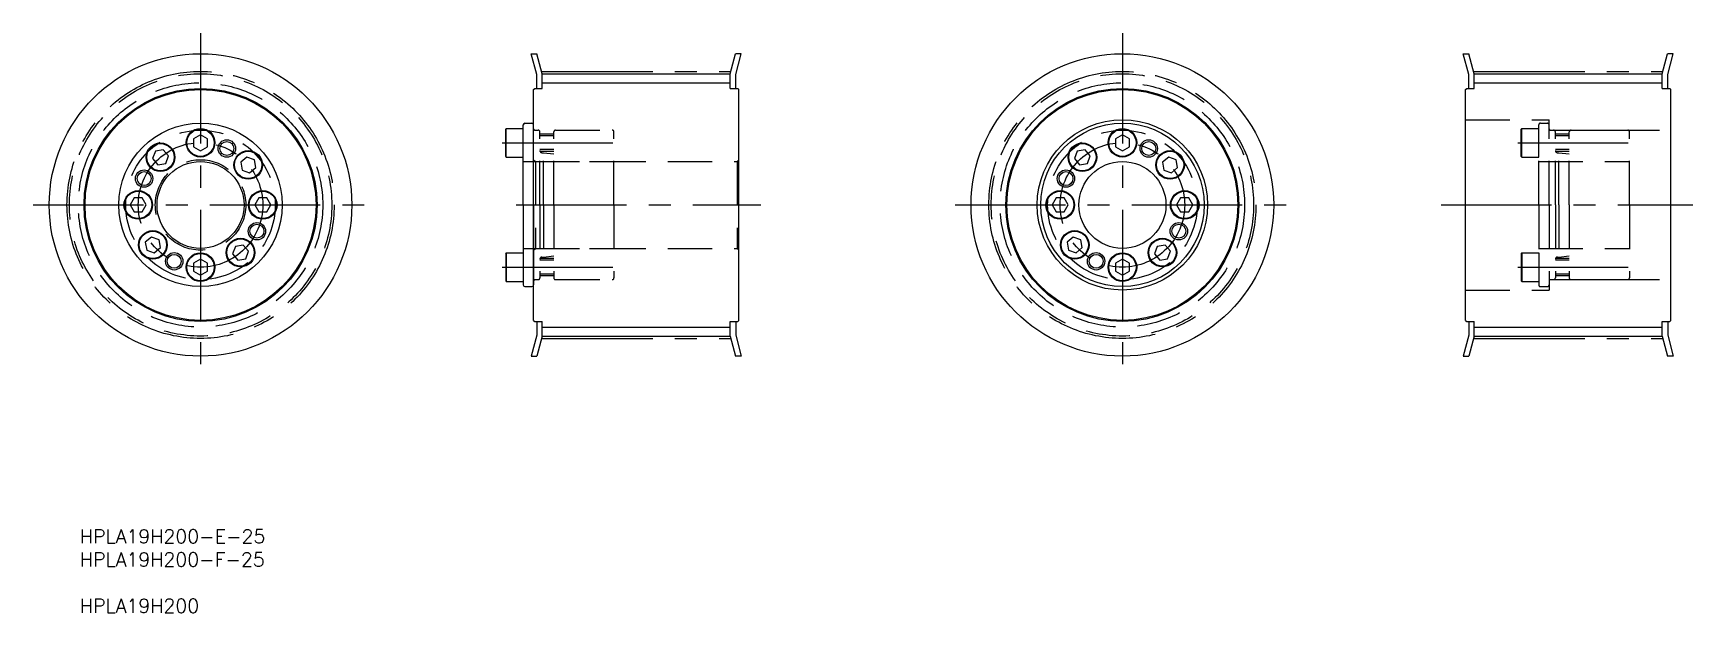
# Model space of a CAD drawing. Extents: x 2 to 479, y -15 to 152.
import ezdxf

# ---------------------------------------------------------------- set-up
doc = ezdxf.new("R2010")
doc.units = 0
doc.linetypes.add('CENTER', pattern=[50.8, 31.75, -6.35, 6.35, -6.35])
doc.linetypes.add('DASHED', pattern=[19.05, 12.7, -6.35])
doc.layers.get('0').update_dxf_attribs({"linetype": 'CONTINUOUS'})
doc.layers.add('CENTER', color=1, linetype='CENTER')
doc.styles.add('MISUMI', font='txt.shx')

# ---------------------------------------------------------------- blocks, each defined once
blk = doc.blocks.new('*U6')
at = {"color": 7, "linetype": 'CONTINUOUS', "style": 'MISUMI'}
for s, p in [('HPLA19H200-E-25', (15.05, 4.8)), ('HPLA19H200-F-25', (15.05, -1.87)), ('HPLA19H200', (15.05, -15.2))]:
    blk.add_text(s, height=4, dxfattribs=at).set_placement(p)

msp = doc.modelspace()

# ---------------------------------------------------------------- linework, layer by layer
at = {"color": 7, "linetype": 'CONTINUOUS'}
for p, q in [((146.4, 139.65), (144.79, 145.64)), ((144.79, 145.64), (146.45, 145.64)), ((148, 139.86), (146.45, 145.64)), ((202, 139.86), (203.54, 145.64)), ((205.2, 145.64), (203.54, 145.64)), ((203.6, 139.65), (205.2, 145.64)), ((414.37, 139.65), (412.77, 145.64)), ((412.77, 145.64), (414.42, 145.64)), ((415.97, 139.86), (414.42, 145.64)), ((469.97, 139.86), (471.52, 145.64)), ((473.18, 145.64), (471.52, 145.64)), ((471.57, 139.65), (473.18, 145.64)), ((146.4, 135.64), (146.4, 139.65)), ((148, 139.86), (202, 139.86)), ((148, 135.64), (148, 139.86)), ((202, 135.64), (202, 139.86)), ((203.6, 135.64), (203.6, 139.65)), ((414.37, 135.64), (414.37, 139.65)), ((415.97, 139.86), (469.97, 139.86)), ((415.97, 135.64), (415.97, 139.86)), ((469.97, 135.64), (469.97, 139.86)), ((471.57, 135.64), (471.57, 139.65)), ((145.5, 135.34), (145.8, 135.64)), ((145.5, 68.94), (145.5, 135.34)), ((145.8, 135.64), (148, 135.64)), ((202, 135.64), (204.2, 135.64)), ((204.2, 135.64), (204.5, 135.34)), ((204.5, 68.94), (204.5, 135.34)), ((413.47, 135.34), (413.77, 135.64)), ((413.47, 68.94), (413.47, 135.34)), ((413.77, 135.64), (415.97, 135.64)), ((469.97, 135.64), (472.17, 135.64)), ((472.17, 135.64), (472.47, 135.34)), ((472.47, 68.94), (472.47, 135.34)), ((137.5, 123.97), (137.61, 124.17)), ((137.61, 115.92), (137.61, 124.17)), ((137.61, 124.17), (142.5, 124.17)), ((142.5, 102.14), (142.5, 125.14)), ((142.5, 115.92), (142.5, 124.17)), ((143, 125.64), (145, 125.64)), ((145.5, 102.14), (145.5, 125.14)), ((49.73, 122.35), (47.73, 121.2)), ((47.73, 121.2), (47.73, 118.89)), ((51.73, 121.2), (49.73, 122.35)), ((50.73, 121.78), (50.73, 121.78)), ((51.23, 121.49), (51.23, 121.49)), ((51.73, 118.89), (51.73, 121.2)), ((137.5, 116.12), (137.5, 123.97)), ((142.5, 117.54), (142.5, 122.54)), ((314.79, 122.35), (312.79, 121.2)), ((312.79, 121.2), (312.79, 118.89)), ((316.79, 121.2), (314.79, 122.35)), ((315.79, 121.78), (315.79, 121.78)), ((316.29, 121.49), (316.29, 121.49)), ((316.79, 118.89), (316.79, 121.2)), ((36.74, 117.63), (35.95, 115.46)), ((35.95, 115.46), (37.43, 113.69)), ((39.01, 118.03), (36.74, 117.63)), ((40.5, 116.26), (39.01, 118.03)), ((39.71, 114.09), (40.5, 116.26)), ((47.73, 118.89), (49.73, 117.74)), ((49.73, 117.74), (51.73, 118.89)), ((63.04, 115.92), (61.27, 114.44)), ((65.21, 115.13), (63.04, 115.92)), ((65.61, 112.86), (65.21, 115.13)), ((137.5, 116.12), (137.61, 115.92)), ((137.61, 115.92), (142.5, 115.92)), ((301.8, 117.63), (301.01, 115.46)), ((301.01, 115.46), (302.49, 113.69)), ((304.07, 118.03), (301.8, 117.63)), ((305.56, 116.26), (304.07, 118.03)), ((304.77, 114.09), (305.56, 116.26)), ((312.79, 118.89), (314.79, 117.74)), ((314.79, 117.74), (316.79, 118.89)), ((328.1, 115.92), (326.33, 114.44)), ((330.27, 115.13), (328.1, 115.92)), ((330.67, 112.86), (330.27, 115.13)), ((37.43, 113.69), (39.71, 114.09)), ((61.27, 114.44), (61.67, 112.17)), ((61.67, 112.17), (63.84, 111.38)), ((63.84, 111.38), (65.61, 112.86)), ((302.49, 113.69), (304.77, 114.09)), ((326.33, 114.44), (326.73, 112.17)), ((326.73, 112.17), (328.9, 111.38)), ((328.9, 111.38), (330.67, 112.86)), ((30.67, 104.14), (29.52, 102.14)), ((29.52, 102.14), (30.67, 100.14)), ((32.98, 104.14), (30.67, 104.14)), ((34.14, 102.14), (32.98, 104.14)), ((32.98, 100.14), (34.14, 102.14)), ((66.47, 104.14), (65.32, 102.14)), ((65.32, 102.14), (66.47, 100.14)), ((68.78, 104.14), (66.47, 104.14)), ((69.94, 102.14), (68.78, 104.14)), ((68.78, 100.14), (69.94, 102.14)), ((142.5, 102.14), (142.5, 79.14)), ((145.5, 102.14), (145.5, 79.14)), ((295.73, 104.14), (294.58, 102.14)), ((294.58, 102.14), (295.73, 100.14)), ((298.04, 104.14), (295.73, 104.14)), ((299.2, 102.14), (298.04, 104.14)), ((298.04, 100.14), (299.2, 102.14)), ((331.53, 104.14), (330.38, 102.14)), ((330.38, 102.14), (331.53, 100.14)), ((333.84, 104.14), (331.53, 104.14)), ((335, 102.14), (333.84, 104.14)), ((333.84, 100.14), (335, 102.14)), ((30.67, 100.14), (32.98, 100.14)), ((66.47, 100.14), (68.78, 100.14)), ((295.73, 100.14), (298.04, 100.14)), ((331.53, 100.14), (333.84, 100.14)), ((35.61, 92.91), (33.85, 91.43)), ((33.85, 91.43), (34.25, 89.15)), ((37.79, 92.12), (35.61, 92.91)), ((38.19, 89.85), (37.79, 92.12)), ((300.67, 92.91), (298.91, 91.43)), ((298.91, 91.43), (299.31, 89.15)), ((302.84, 92.12), (300.67, 92.91)), ((303.25, 89.85), (302.84, 92.12)), ((34.25, 89.15), (36.42, 88.36)), ((36.42, 88.36), (38.19, 89.85)), ((49.73, 86.55), (47.73, 85.4)), ((51.73, 85.4), (49.73, 86.55)), ((59.75, 90.2), (58.96, 88.03)), ((58.96, 88.03), (60.44, 86.26)), ((62.02, 90.6), (59.75, 90.2)), ((60.44, 86.26), (62.72, 86.66)), ((63.51, 88.83), (62.02, 90.6)), ((62.72, 86.66), (63.51, 88.83)), ((137.5, 88.17), (137.61, 88.37)), ((137.5, 88.17), (137.5, 80.32)), ((137.61, 88.37), (142.5, 88.37)), ((137.61, 88.37), (137.61, 80.12)), ((142.5, 88.37), (142.5, 80.12)), ((142.5, 86.74), (142.5, 81.74)), ((299.31, 89.15), (301.48, 88.36)), ((301.48, 88.36), (303.25, 89.85)), ((314.79, 86.55), (312.79, 85.4)), ((316.79, 85.4), (314.79, 86.55)), ((324.81, 90.2), (324.02, 88.03)), ((324.02, 88.03), (325.5, 86.26)), ((327.08, 90.6), (324.81, 90.2)), ((325.5, 86.26), (327.78, 86.66)), ((328.57, 88.83), (327.08, 90.6)), ((327.78, 86.66), (328.57, 88.83)), ((47.73, 85.4), (47.73, 83.09)), ((47.73, 83.09), (49.73, 81.94)), ((49.73, 81.94), (51.73, 83.09)), ((51.73, 83.09), (51.73, 85.4)), ((312.79, 85.4), (312.79, 83.09)), ((312.79, 83.09), (314.79, 81.94)), ((314.79, 81.94), (316.79, 83.09)), ((316.79, 83.09), (316.79, 85.4)), ((137.5, 80.32), (137.61, 80.12)), ((137.61, 80.12), (142.5, 80.12)), ((143, 78.64), (145, 78.64)), ((145.5, 68.94), (145.8, 68.64)), ((145.8, 68.64), (148, 68.64)), ((146.4, 68.64), (146.4, 64.64)), ((148, 64.42), (148, 68.64)), ((202, 64.42), (202, 68.64)), ((202, 68.64), (204.2, 68.64)), ((203.6, 68.64), (203.6, 64.64)), ((204.5, 68.94), (204.2, 68.64)), ((413.47, 68.94), (413.77, 68.64)), ((413.77, 68.64), (415.97, 68.64)), ((414.37, 68.64), (414.37, 64.63)), ((415.97, 64.42), (415.97, 68.64)), ((469.97, 64.42), (469.97, 68.64)), ((469.97, 68.64), (472.17, 68.64)), ((471.57, 68.64), (471.57, 64.63)), ((472.47, 68.94), (472.17, 68.64)), ((146.4, 64.64), (144.79, 58.64)), ((148, 64.42), (146.45, 58.64)), ((148, 64.42), (202, 64.42)), ((202, 64.42), (203.54, 58.64)), ((203.6, 64.64), (205.2, 58.64)), ((414.37, 64.63), (412.77, 58.64)), ((415.97, 64.42), (414.42, 58.64)), ((415.97, 64.42), (469.97, 64.42)), ((469.97, 64.42), (471.52, 58.64)), ((471.57, 64.63), (473.18, 58.64)), ((144.79, 58.64), (146.45, 58.64)), ((205.2, 58.64), (203.54, 58.64)), ((412.77, 58.64), (414.42, 58.64)), ((473.18, 58.64), (471.52, 58.64))]:
    msp.add_line(p, q, dxfattribs=at)
at = {"color": 3, "linetype": 'CONTINUOUS'}
for p, q in [((148, 137.27), (202, 137.27)), ((415.97, 137.27), (469.97, 137.27)), ((148, 67.01), (202, 67.01)), ((415.97, 67.01), (469.97, 67.01))]:
    msp.add_line(p, q, dxfattribs=at)
at = {"color": 3, "linetype": 'DASHED'}
for p, q in [((413.47, 126.64), (437.47, 126.64)), ((429.47, 123.97), (429.59, 124.17)), ((429.59, 115.92), (429.59, 124.17)), ((429.59, 124.17), (434.47, 124.17)), ((434.47, 102.14), (434.47, 125.14)), ((434.47, 115.92), (434.47, 124.17)), ((434.97, 125.64), (436.97, 125.64)), ((437.47, 123.64), (437.47, 126.64)), ((437.47, 102.14), (437.47, 125.14)), ((145.91, 123.64), (146.8, 123.64)), ((147.3, 102.14), (147.3, 123.14)), ((151.3, 122.54), (147.3, 122.54)), ((151.3, 122.04), (147.3, 122.04)), ((151.3, 102.14), (151.3, 123.14)), ((151.8, 123.64), (168.1, 123.64)), ((168.6, 102.14), (168.6, 123.14)), ((429.47, 116.12), (429.47, 123.97)), ((434.47, 117.54), (434.47, 122.54)), ((437.47, 123.64), (472.47, 123.64)), ((437.88, 123.64), (438.77, 123.64)), ((439.27, 102.14), (439.27, 123.14)), ((443.27, 122.54), (439.27, 122.54)), ((443.27, 122.04), (439.27, 122.04)), ((443.27, 102.14), (443.27, 123.14)), ((443.77, 123.64), (460.07, 123.64)), ((460.57, 102.14), (460.57, 123.14)), ((142.5, 114.64), (168.6, 114.64)), ((145.5, 115.14), (146, 114.64)), ((146, 114.64), (204, 114.64)), ((146, 114.64), (146, 89.64)), ((151.3, 118.04), (147.3, 118.04)), ((151.3, 117.54), (147.3, 117.54)), ((147.9, 117.17), (148.3, 117.17)), ((148.3, 102.14), (148.3, 117.17)), ((148.3, 117.17), (151.3, 116.83)), ((204.5, 115.14), (204, 114.64)), ((204, 114.64), (204, 89.64)), ((429.47, 116.12), (429.59, 115.92)), ((429.59, 115.92), (434.47, 115.92)), ((434.47, 114.64), (460.57, 114.64)), ((443.27, 118.04), (439.27, 118.04)), ((443.27, 117.54), (439.27, 117.54)), ((439.87, 117.17), (440.27, 117.17)), ((440.27, 102.14), (440.27, 117.17)), ((440.27, 117.17), (443.27, 116.83)), ((147.3, 102.14), (147.3, 81.14)), ((148.3, 102.14), (148.3, 87.12)), ((151.3, 102.14), (151.3, 81.14)), ((168.6, 102.14), (168.6, 81.14)), ((434.47, 102.14), (434.47, 79.14)), ((437.47, 102.14), (437.47, 79.14)), ((439.27, 102.14), (439.27, 81.14)), ((440.27, 102.14), (440.27, 87.12)), ((443.27, 102.14), (443.27, 81.14)), ((460.57, 102.14), (460.57, 81.14)), ((142.5, 89.64), (168.6, 89.64)), ((145.5, 89.14), (146, 89.64)), ((146, 89.64), (204, 89.64)), ((151.3, 86.74), (147.3, 86.74)), ((151.3, 86.24), (147.3, 86.24)), ((147.9, 87.12), (148.3, 87.12)), ((148.3, 87.12), (151.3, 87.46)), ((204.5, 89.14), (204, 89.64)), ((429.47, 88.17), (429.59, 88.37)), ((429.47, 88.17), (429.47, 80.32)), ((429.59, 88.37), (434.47, 88.37)), ((429.59, 88.37), (429.59, 80.12)), ((434.47, 89.64), (460.57, 89.64)), ((434.47, 88.37), (434.47, 80.12)), ((434.47, 86.74), (434.47, 81.74)), ((443.27, 86.74), (439.27, 86.74)), ((443.27, 86.24), (439.27, 86.24)), ((439.87, 87.12), (440.27, 87.12)), ((440.27, 87.12), (443.27, 87.46)), ((151.3, 82.24), (147.3, 82.24)), ((151.3, 81.74), (147.3, 81.74)), ((443.27, 82.24), (439.27, 82.24)), ((443.27, 81.74), (439.27, 81.74)), ((145.91, 80.64), (146.8, 80.64)), ((151.8, 80.64), (168.1, 80.64)), ((413.47, 77.64), (437.47, 77.64)), ((429.47, 80.32), (429.59, 80.12)), ((429.59, 80.12), (434.47, 80.12)), ((434.97, 78.64), (436.97, 78.64)), ((437.47, 80.64), (437.47, 77.64)), ((437.47, 80.64), (472.47, 80.64)), ((437.88, 80.64), (438.77, 80.64)), ((443.77, 80.64), (460.07, 80.64))]:
    msp.add_line(p, q, dxfattribs=at)
at = {"color": 7, "linetype": 'CONTINUOUS'}
for centre, radius in [((49.73, 102.14), 43.5), ((314.79, 102.14), 43.5), ((49.73, 102.14), 33.5), ((49.73, 102.14), 33.2), ((314.79, 102.14), 33.5), ((314.79, 102.14), 33.2), ((49.73, 102.14), 23.5), ((49.73, 120.04), 4.12), ((314.79, 102.14), 24.5), ((314.79, 102.14), 23.5), ((314.79, 120.04), 4.12), ((38.22, 115.86), 4.12), ((38.22, 115.86), 3.92), ((49.73, 120.04), 3.92), ((57.29, 118.37), 2), ((303.28, 115.86), 4.12), ((303.28, 115.86), 3.92), ((314.79, 120.04), 3.92), ((322.35, 118.37), 2.5), ((322.35, 118.37), 2), ((49.73, 102.14), 12.5), ((63.44, 113.65), 4.12), ((63.44, 113.65), 3.92), ((314.79, 102.14), 12.5), ((328.5, 113.65), 4.12), ((328.5, 113.65), 3.92), ((33.51, 109.71), 2), ((298.56, 109.71), 2.5), ((298.56, 109.71), 2), ((31.83, 102.14), 4.12), ((31.83, 102.14), 3.92), ((67.63, 102.14), 4.12), ((67.63, 102.14), 3.92), ((296.89, 102.14), 4.12), ((296.89, 102.14), 3.92), ((332.69, 102.14), 4.12), ((332.69, 102.14), 3.92), ((65.95, 94.58), 2), ((331.01, 94.58), 2.5), ((331.01, 94.58), 2), ((36.02, 90.64), 4.12), ((36.02, 90.64), 3.92), ((61.23, 88.43), 4.12), ((61.23, 88.43), 3.92), ((301.08, 90.64), 4.12), ((301.08, 90.64), 3.92), ((326.29, 88.43), 4.12), ((326.29, 88.43), 3.92), ((42.16, 85.92), 2), ((49.73, 84.24), 4.12), ((49.73, 84.24), 3.92), ((307.22, 85.92), 2.5), ((307.22, 85.92), 2), ((314.79, 84.24), 4.12), ((314.79, 84.24), 3.92)]:
    msp.add_circle(centre, radius, dxfattribs=at)
at = {"color": 3, "linetype": 'DASHED'}
for centre, radius in [((49.73, 102.14), 37.72), ((314.79, 102.14), 37.72), ((49.73, 102.14), 35.13), ((314.79, 102.14), 35.13), ((49.73, 102.14), 21.5), ((314.79, 102.14), 21.5), ((49.73, 102.14), 13)]:
    msp.add_circle(centre, radius, dxfattribs=at)
at = {"color": 3}
for centre in [(57.29, 118.37), (33.51, 109.71), (65.95, 94.58), (42.16, 85.92)]:
    msp.add_circle(centre, 2.5, dxfattribs=at)
at = {"color": 7, "linetype": 'CONTINUOUS'}
for centre, start, end in [((143, 125.14), 90, 180), ((145, 125.14), 0, 90), ((143, 79.14), 180, 270), ((145, 79.14), 270, 0)]:
    msp.add_arc(centre, 0.5, start, end, dxfattribs=at)
at = {"color": 3, "linetype": 'DASHED'}
for centre, radius, start, end in [((434.97, 125.14), 0.5, 90, 180), ((436.97, 125.14), 0.5, 0, 90), ((145.91, 124.05), 0.41, 180, 270), ((146.8, 123.14), 0.5, 0, 90), ((151.8, 123.14), 0.5, 90, 180), ((168.1, 123.14), 0.5, 0, 90), ((437.88, 124.05), 0.41, 180, 270), ((438.77, 123.14), 0.5, 0, 90), ((443.77, 123.14), 0.5, 90, 180), ((460.07, 123.14), 0.5, 0, 90), ((147.9, 117.77), 0.6, 180.0007, 270), ((439.87, 117.77), 0.6, 180.0007, 270), ((147.9, 86.52), 0.6, 90, 179.9993), ((439.87, 86.52), 0.6, 90, 179.9993), ((146.8, 81.14), 0.5, 270, 0), ((151.8, 81.14), 0.5, 180, 270), ((168.1, 81.14), 0.5, 270, 0), ((438.77, 81.14), 0.5, 270, 0), ((443.77, 81.14), 0.5, 180, 270), ((460.07, 81.14), 0.5, 270, 0), ((145.91, 80.23), 0.41, 90, 180), ((434.97, 79.14), 0.5, 180, 270), ((436.97, 79.14), 0.5, 270, 0), ((437.88, 80.23), 0.41, 90, 180)]:
    msp.add_arc(centre, radius, start, end, dxfattribs=at)
at = {"layer": 'CENTER', "color": 1, "linetype": 'CENTER'}
for p, q in [((49.73, 151.55), (49.73, 52.05)), ((314.79, 151.55), (314.79, 52.05)), ((148, 140.55), (202, 140.55)), ((415.97, 140.55), (469.97, 140.55)), ((136.5, 120.04), (169.6, 120.04)), ((428.47, 120.04), (461.57, 120.04)), ((1.61, 102.14), (96.8, 102.14)), ((140.5, 102.14), (210.82, 102.14)), ((266.67, 102.14), (361.86, 102.14)), ((406.4, 102.14), (478.79, 102.14)), ((136.5, 84.24), (169.6, 84.24)), ((428.47, 84.24), (461.57, 84.24)), ((148, 63.74), (202, 63.74)), ((415.97, 63.74), (469.97, 63.74))]:
    msp.add_line(p, q, dxfattribs=at)
for centre, radius in [((49.73, 102.14), 38.4), ((314.79, 102.14), 38.4), ((49.73, 102.14), 17.9), ((314.79, 102.14), 17.9)]:
    msp.add_circle(centre, radius, dxfattribs=at)

# ---------------------------------------------------------------- block references
at = {"color": 7, "linetype": 'CONTINUOUS'}
msp.add_blockref('*U6', (0, 0), dxfattribs=at)

doc.saveas('drawing.dxf')
